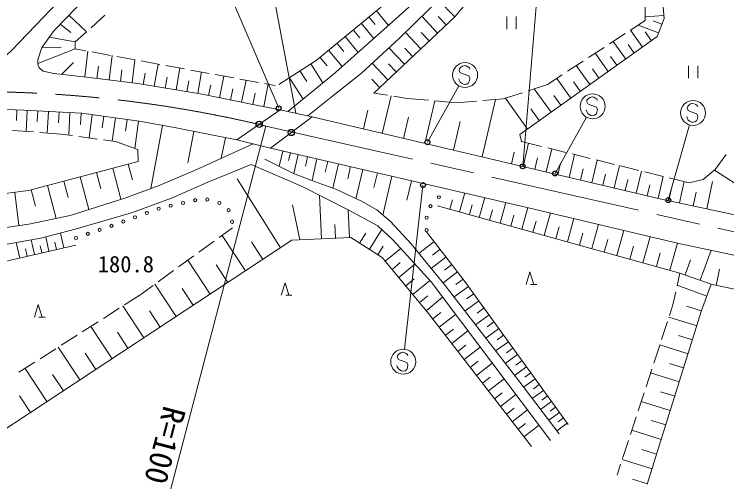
# Model space of a CAD drawing. Units: millimetres at full size, sheet at 1:1000; details may follow other scales. Extents: x 40000 to 680000, y 20000 to 380000.
# Drawn here: x 381693 to 438591, y 245827 to 283724 of the extents above; entities that cross this region are included whole.
import ezdxf
from ezdxf.enums import TextEntityAlignment as Align

# ---------------------------------------------------------------- set-up
doc = ezdxf.new("R2010")
doc.units = ezdxf.units.MM
doc.header["$LTSCALE"] = 1000
doc.header["$PDMODE"] = 32
doc.header["$PDSIZE"] = 500
doc.linetypes.add('CHAIN', pattern=[18.5, 12, -1.5, 3.5, -1.5])
for name, color, linetype, lineweight in [('M-BGD', 7, 'Continuous', 13), ('M-BMK', 2, 'CHAIN', 13), ('M-STR-HTXT', 7, 'Continuous', 13), ('M-STR-STR1', 1, 'Continuous', 13), ('M-STR-STRC', 7, 'Continuous', 13)]:
    doc.layers.add(name, color=color, linetype=linetype, lineweight=lineweight)
doc.layers.add('M-OTRS', color=6, linetype='Continuous')
doc.styles.add('ＭＳ ゴシック', font='')
doc.styles.get('ＭＳ ゴシック').set_extended_font_data('MS Gothic')

msp = doc.modelspace()

# ---------------------------------------------------------------- linework, layer by layer
at = {"layer": 'M-BGD'}
for p, q in [((416874, 283515), (415583, 284887)), ((410617, 284009), (411590, 282828)), ((432082, 284298), (432082, 283225)), ((386056, 283647), (387453, 282309)), ((388939, 283643), (387823, 282641)), ((410004, 283505), (410509, 282892)), ((415502, 282224), (414240, 283565)), ((416188, 282869), (415543, 283556)), ((421033, 283532), (421033, 282532)), ((421783, 282532), (421783, 283532)), ((433565, 283636), (432082, 283515)), ((385362, 282921), (386224, 282279)), ((409391, 283000), (410400, 281774)), ((432082, 283225), (430896, 282449)), ((433139, 282231), (431513, 282853)), ((433405, 282926), (432710, 283191)), ((387450, 282307), (386564, 281511)), ((408755, 282477), (409279, 281841)), ((414160, 280963), (412928, 282274)), ((414831, 281593), (414200, 282264)), ((431866, 281108), (430905, 282455)), ((432575, 281614), (432069, 282322)), ((384472, 281887), (386564, 281511)), ((408120, 281954), (409166, 280682)), ((430477, 282175), (429222, 281354)), ((383907, 281061), (385429, 281095)), ((386564, 281511), (386564, 280958)), ((407460, 281411), (408003, 280751)), ((428803, 281081), (427548, 280260)), ((430520, 280147), (429519, 281549)), ((431193, 280628), (430712, 281301)), ((383564, 279783), (386564, 280958)), ((386564, 280958), (387415, 280802)), ((387325, 278719), (387563, 280775)), ((387907, 280712), (389382, 280442)), ((406800, 280868), (407886, 279548)), ((412850, 279730), (411613, 281045)), ((413505, 280346), (412889, 281002)), ((429118, 279147), (428077, 280606)), ((389266, 278479), (389507, 280419)), ((389874, 280352), (391349, 280081)), ((391100, 278251), (391328, 280085)), ((391841, 279991), (393317, 279721)), ((406101, 280293), (406676, 279594)), ((427129, 279986), (425874, 279165)), ((429819, 279647), (429319, 280348)), ((385495, 278931), (386416, 279866)), ((388296, 278600), (388416, 279570)), ((392878, 277972), (393175, 279747)), ((393809, 279631), (395284, 279361)), ((394626, 277679), (394920, 279428)), ((405368, 279765), (406348, 278244)), ((411535, 278494), (410287, 279821)), ((412192, 279112), (411574, 279769)), ((427659, 278106), (426576, 279624)), ((435525, 279608), (435525, 278608)), ((436275, 278608), (436275, 279608)), ((390183, 278365), (390297, 279282)), ((391990, 278121), (392139, 279008)), ((395776, 279271), (397251, 279001)), ((396349, 277390), (396638, 279113)), ((397743, 278910), (399219, 278640)), ((404512, 279213), (405064, 278357)), ((425455, 278892), (424269, 278116)), ((428389, 278626), (427868, 279356)), ((393752, 277826), (393899, 278700)), ((395488, 277535), (395632, 278396)), ((398083, 277052), (398432, 278784)), ((399710, 278550), (401186, 278280)), ((399846, 276697), (400201, 278460)), ((403656, 278661), (404759, 276949)), ((410871, 277870), (410247, 278533)), ((426141, 277022), (425013, 278602)), ((426900, 277564), (426358, 278323)), ((397217, 277227), (397392, 278093)), ((398965, 276875), (399142, 277756)), ((401635, 276344), (401979, 278135)), ((401678, 278190), (402529, 278034)), ((424269, 278116), (422746, 277615)), ((424561, 275894), (423221, 277771)), ((400740, 276517), (400920, 277411)), ((411487, 277254), (410403, 277429)), ((411077, 274207), (411782, 277207)), ((413064, 277000), (411980, 277175)), ((422271, 277458), (420749, 276957)), ((425351, 276458), (424787, 277248)), ((414769, 276850), (413064, 277000)), ((414474, 273408), (415273, 276806)), ((416971, 276656), (415267, 276806)), ((418611, 276787), (416971, 276656)), ((419049, 272332), (420125, 276907)), ((420749, 276957), (419109, 276826)), ((422684, 274555), (420928, 277016)), ((381904, 276083), (381870, 275249)), ((382737, 276045), (382647, 274364)), ((383578, 276000), (383533, 275160)), ((409577, 274560), (409930, 276060)), ((423622, 275225), (422953, 276163)), ((384419, 275955), (384327, 274238)), ((385277, 275910), (385231, 275051)), ((386136, 275864), (386040, 274070)), ((387032, 275816), (386984, 274919)), ((387922, 275697), (387672, 273846)), ((388848, 275571), (388722, 274646)), ((389773, 275446), (389521, 273592)), ((412775, 273808), (413175, 275506)), ((390699, 275320), (390574, 274393)), ((391626, 275195), (391329, 273007)), ((393530, 274847), (392605, 269810)), ((416762, 272870), (417300, 275158)), ((383231, 274320), (381563, 274445)), ((385398, 274158), (383730, 274283)), ((396044, 274364), (395545, 271852)), ((386349, 274028), (385398, 274158)), ((388331, 273756), (386844, 273960)), ((389777, 273557), (388826, 273688)), ((398556, 273865), (398228, 272217)), ((422208, 273565), (422080, 274124)), ((391551, 272928), (389777, 273557)), ((423808, 273171), (422208, 273565)), ((422330, 271560), (422769, 273427)), ((403137, 272800), (402856, 271580)), ((403747, 272660), (403607, 272050)), ((421397, 271780), (421616, 272713)), ((424176, 271126), (424611, 272973)), ((425750, 272691), (424294, 273051)), ((427692, 272212), (426236, 272572)), ((404357, 272519), (404009, 271007)), ((405113, 272345), (404939, 271589)), ((405869, 272170), (405472, 270448)), ((423253, 271343), (423470, 272266)), ((426003, 270696), (426433, 272523)), ((427810, 270272), (428235, 272078)), ((429634, 271733), (428177, 272092)), ((438545, 272527), (437663, 271333)), ((389558, 271420), (390214, 268945)), ((390796, 271747), (391123, 270510)), ((406731, 271972), (406532, 271111)), ((407592, 271773), (407147, 269843)), ((408557, 271551), (408335, 270586)), ((425090, 270911), (425304, 271825)), ((429597, 269851), (430017, 271638)), ((431575, 271254), (430119, 271613)), ((388257, 271075), (388602, 269774)), ((409522, 271328), (408984, 268994)), ((410689, 271059), (410420, 269892)), ((426906, 270484), (427119, 271387)), ((428703, 270061), (428913, 270955)), ((431364, 269435), (431780, 271203)), ((433517, 270775), (432061, 271134)), ((437663, 271333), (436719, 270517)), ((439350, 270158), (437604, 271282)), ((385647, 270384), (385993, 269075)), ((386956, 270731), (387645, 268128)), ((402943, 265064), (399484, 270573)), ((411857, 270790), (411139, 267677)), ((413413, 270432), (413054, 268875)), ((430481, 269643), (430688, 270527)), ((433113, 269024), (433524, 270773)), ((435602, 270260), (434003, 270655)), ((434819, 268657), (435183, 270363)), ((436719, 270517), (435602, 270260)), ((436992, 268193), (437457, 270367)), ((384338, 270038), (385031, 267420)), ((432239, 269230), (432444, 270104)), ((381728, 269496), (382068, 266847)), ((383047, 269696), (383389, 268405)), ((406237, 265777), (406079, 269251)), ((417243, 267937), (417663, 269452)), ((433966, 268839), (434148, 269692)), ((435906, 268425), (436138, 269512)), ((416486, 268147), (416696, 268905)), ((418827, 267498), (419266, 269082)), ((420484, 267039), (420943, 268696)), ((404500, 265698), (403901, 268505)), ((408461, 265878), (408360, 268102)), ((418035, 267718), (418255, 268510)), ((419655, 267269), (419885, 268097)), ((422214, 266560), (422694, 268290)), ((421349, 266800), (421589, 267665)), ((424009, 266062), (424507, 267857)), ((407349, 265828), (407299, 266940)), ((423112, 266311), (423361, 267209)), ((425872, 265546), (426388, 267408)), ((427804, 265010), (428340, 266943)), ((398052, 265886), (399129, 266666)), ((410054, 264949), (411055, 266523)), ((424941, 265804), (425199, 266735)), ((429809, 264455), (430365, 266459)), ((384467, 264790), (384202, 265937)), ((385647, 265062), (385375, 266242)), ((400164, 263234), (398300, 266066)), ((409267, 265449), (409768, 266236)), ((426838, 265278), (427106, 266244)), ((428807, 264732), (429085, 265735)), ((431889, 263878), (432466, 265958)), ((382143, 264255), (381858, 265493)), ((383320, 264526), (383049, 265702)), ((383893, 264658), (383761, 265231)), ((385057, 264926), (384921, 265516)), ((396433, 264712), (397647, 265592)), ((401554, 264149), (400639, 265539)), ((410730, 264519), (411160, 265195)), ((415237, 265563), (414012, 264619)), ((430849, 264166), (431138, 265206)), ((434047, 263280), (434646, 265438)), ((382731, 264390), (382596, 264978)), ((411325, 263997), (412559, 265018)), ((415709, 264950), (415096, 264478)), ((432968, 263579), (433267, 264658)), ((436467, 262473), (437336, 264873)), ((394813, 263538), (396028, 264419)), ((397333, 261370), (395552, 264074)), ((416181, 264338), (414992, 263422)), ((435267, 262907), (435701, 264107)), ((398749, 262302), (397817, 263718)), ((411859, 263350), (412506, 263885)), ((412394, 262704), (413687, 263773)), ((416639, 263744), (416044, 263286)), ((393194, 262364), (394408, 263245)), ((417097, 263150), (415944, 262261)), ((422578, 262151), (422878, 263151)), ((422878, 263151), (423178, 262151)), ((434631, 262033), (434857, 263056)), ((437736, 262070), (438017, 263375)), ((412954, 262027), (413631, 262587)), ((413514, 261350), (414868, 262469)), ((417541, 262573), (416964, 262129)), ((391712, 261290), (392789, 262071)), ((394629, 259589), (392928, 262172)), ((395981, 260480), (395091, 261832)), ((403018, 261282), (403318, 262282)), ((403318, 262282), (403618, 261282)), ((417969, 261985), (416811, 261149)), ((423428, 262151), (422928, 262151)), ((437002, 261216), (434642, 262082)), ((390496, 260513), (391712, 261290)), ((403868, 261282), (403368, 261282)), ((414054, 260696), (414708, 261236)), ((418387, 261405), (417807, 260988)), ((434298, 260523), (434524, 261545)), ((414595, 260043), (415902, 261123)), ((418804, 260826), (417683, 260018)), ((383314, 259543), (383614, 260543)), ((383614, 260543), (383914, 259543)), ((388811, 259436), (390075, 260244)), ((392047, 257889), (390371, 260433)), ((393338, 258739), (392487, 260030)), ((419209, 260266), (418648, 259861)), ((434014, 259657), (434298, 260523)), ((436569, 260035), (435369, 260411)), ((384164, 259543), (383664, 259543)), ((415111, 259390), (415769, 259899)), ((415620, 258732), (416936, 259751)), ((419613, 259705), (418527, 258922)), ((436194, 258836), (433973, 259530)), ((387126, 258359), (388390, 259167)), ((420004, 259162), (419462, 258771)), ((433391, 257757), (433859, 259182)), ((389502, 256213), (387804, 258792)), ((390774, 257051), (389937, 258323)), ((416123, 258083), (416773, 258585)), ((416626, 257433), (417925, 258439)), ((420396, 258619), (419345, 257861)), ((385441, 257282), (386705, 258090)), ((420775, 258094), (420249, 257715)), ((435847, 257725), (434736, 258073)), ((417122, 256792), (417764, 257288)), ((421154, 257568), (420136, 256834)), ((432768, 255856), (433235, 257282)), ((435499, 256615), (433247, 257319)), ((383755, 256205), (385019, 257013)), ((386923, 254514), (385201, 257129)), ((388212, 255364), (387363, 256653)), ((417619, 256151), (418901, 257143)), ((421521, 257059), (421012, 256692)), ((421888, 256550), (420903, 255840)), ((422243, 256058), (421751, 255702)), ((382070, 255128), (383334, 255936)), ((418109, 255517), (418742, 256008)), ((418599, 254884), (419865, 255865)), ((422599, 255565), (421645, 254877)), ((435147, 255489), (434021, 255841)), ((384308, 252793), (382563, 255443)), ((385615, 253653), (384755, 254961)), ((422943, 255088), (422466, 254744)), ((432144, 253956), (432612, 255381)), ((434795, 254363), (432512, 255077)), ((419083, 254260), (419708, 254743)), ((419567, 253635), (420816, 254602)), ((423287, 254611), (422361, 253943)), ((423620, 254148), (423157, 253814)), ((382983, 251920), (382110, 253245)), ((420044, 253018), (420661, 253495)), ((420522, 252401), (421756, 253356)), ((423954, 253685), (423054, 253036)), ((424279, 253235), (423829, 252910)), ((431521, 252056), (431988, 253481)), ((434438, 253221), (433296, 253578)), ((424604, 252784), (423728, 252153)), ((434081, 252079), (431766, 252803)), ((420993, 251792), (421602, 252263)), ((421465, 251183), (422683, 252126)), ((424920, 252346), (424482, 252031)), ((425236, 251908), (424384, 251294)), ((430897, 250155), (431365, 251581)), ((421930, 250581), (422532, 251047)), ((425850, 251056), (425021, 250458)), ((425543, 251482), (425117, 251175)), ((433719, 250922), (432562, 251284)), ((422396, 249980), (423598, 250911)), ((433357, 249764), (431010, 250498)), ((430274, 248255), (430741, 249680)), ((432990, 248590), (431816, 248957)), ((432623, 247417), (430243, 248161)), ((429834, 246914), (430118, 247780)), ((432251, 246226), (431061, 246599))]:
    msp.add_line(p, q, dxfattribs=at)
for points in [[(403543, 275958), (407158, 278903), (411909, 283110), (415086, 286030), (417948, 289178), (421096, 292956), (425847, 298851), (428594, 302314), (432000, 306464), (433774, 308296), (435835, 310042), (439470, 312217)], [(405128, 275603), (407000, 277098), (409423, 279025), (412447, 281801), (416053, 285350), (419001, 288412), (421835, 291932), (424324, 295252), (427902, 299803), (429991, 302521), (431823, 304668), (433655, 306671), (434857, 307816), (436087, 308532), (439808, 310764)], [(402815, 278120), (405791, 280037), (414120, 286892), (420130, 293288), (425840, 301531), (430093, 308307)], [(422080, 274124), (433027, 281937), (433585, 283396), (433456, 284985), (430666, 288977), (427403, 294687)], [(410403, 277429), (416885, 283525), (420835, 288247), (425037, 293127)], [(349321, 278150), (357338, 278600), (365925, 278845), (372690, 279055), (377130, 279254), (379000, 279332), (380028, 279612), (380666, 280079), (381492, 280843), (385870, 285423), (389835, 289395), (393293, 292690)], [(394750, 292249), (390590, 288362), (387506, 285161), (384889, 282427), (383907, 281061), (383564, 280085), (383564, 279732), (383679, 279441), (384011, 279171), (384852, 279005), (387459, 278704), (391551, 278195), (396692, 277333), (400867, 276491), (402919, 276098)], [(308622, 257444), (310118, 258122), (313319, 260085), (320213, 264688), (324302, 267445), (326055, 268544), (328882, 270039), (331874, 271278), (334724, 272306), (337856, 273077), (340940, 273755), (344843, 274292), (348325, 274549), (359915, 275297), (368398, 275928), (375274, 276235), (378989, 276200), (382459, 276060), (387051, 275815), (391663, 275190), (394622, 274646), (399476, 273682)], [(405474, 275525), (433244, 268993), (439484, 267661)], [(359841, 273672), (360327, 272727), (366166, 270323), (370802, 269179), (377012, 268892), (382822, 269636), (391580, 271955), (391551, 272928)], [(364675, 266768), (370607, 266185), (373182, 266109), (375586, 266185), (377742, 266338), (380108, 266548), (382856, 266968), (386157, 267654), (390535, 269047), (393254, 270049), (396088, 271251), (400773, 273365)], [(402163, 273025), (422426, 268354), (434764, 265410), (440303, 264253)], [(401692, 272162), (403982, 271017), (405375, 270483), (407435, 269739), (409420, 268785), (410641, 268098), (411747, 267163), (413350, 265427), (416117, 262050), (421984, 254437), (425218, 250201)], [(364913, 265956), (366232, 265693), (368675, 265063), (371384, 264453), (372491, 264395), (374542, 264376), (377089, 264662), (379894, 265149), (383815, 265836), (386562, 266551), (391055, 267868), (394261, 269041), (397151, 270301), (400614, 271732), (404678, 269957), (408370, 268097), (410717, 266838), (411948, 265693), (414981, 262344), (424526, 249680)], [(446619, 260164), (437346, 262154), (434857, 263056), (415495, 268422)], [(414627, 266355), (417599, 262498), (425927, 250950)], [(411074, 264301), (408584, 265884), (403861, 265669), (379220, 249442)], [(373113, 261680), (375689, 262768), (386622, 265286)], [(411074, 264301), (414766, 259836), (423008, 249189)], [(437346, 262154), (436574, 260051), (432238, 246184)]]:
    msp.add_lwpolyline(points, dxfattribs=at)
at = {"layer": 'M-BGD', "lineweight": 25}
for centre in [(402809, 276211), (414690, 273505), (422294, 271577), (424876, 271008), (414334, 270075), (433926, 268877)]:
    msp.add_circle(centre, 200, dxfattribs=at)
at = {"layer": 'M-BGD'}
for centre in [(415598, 269109), (395165, 268654), (396140, 268877), (397110, 268929), (398072, 268657), (393218, 268198), (394191, 268430), (398810, 268073), (414929, 268395), (391340, 267512), (392279, 267855), (414627, 267480), (389459, 266830), (390400, 267169), (399088, 267145), (387567, 266183), (388513, 266507), (414627, 266480), (386621, 265859)]:
    msp.add_circle(centre, 125, dxfattribs=at)
for points, knots in [([(313494, 281027), (315818, 280908), (316454, 280860), (318346, 280684), (321023, 280434), (322483, 279871), (325171, 279782), (327653, 279700), (329053, 279762), (331525, 279997), (334835, 280311), (336674, 280656), (339939, 281285), (343186, 281910), (344937, 282578), (348182, 283217), (350394, 283652), (351653, 283801), (353891, 284075), (357264, 284488), (359173, 284530), (362563, 284762), (364903, 284922), (366240, 284753), (368559, 285105), (370234, 285360), (371165, 285609), (372766, 286164), (374969, 286929), (376116, 287587), (378204, 288626), (381335, 290183), (382357, 290893), (385931, 293148)], [0, 0, 0, 0, 1, 1, 1, 2, 2, 2, 3, 3, 3, 4, 4, 4, 5, 5, 5, 6, 6, 6, 7, 7, 7, 8, 8, 8, 9, 9, 9, 10, 10, 10, 11, 11, 11, 11]), ([(225199, 292432), (227322, 291527), (227877, 291284), (229578, 290515), (231787, 289515), (232981, 288861), (235187, 287853), (237405, 286840), (238628, 286217), (240911, 285363), (243461, 284409), (244945, 284031), (247551, 283245), (249912, 282533), (251232, 282120), (253618, 281499), (256576, 280730), (258269, 280447), (261231, 279696), (263829, 279038), (265258, 278572), (267842, 277865), (271507, 276861), (273550, 276262), (277230, 275317), (279872, 274639), (281347, 274236), (284013, 273658), (286615, 273093), (288091, 272829), (290738, 272541), (291818, 272424), (292428, 272403), (293514, 272370), (295067, 272322), (295943, 272218), (297492, 272341), (299379, 272491), (300402, 272848), (302272, 273142), (303599, 273352), (304339, 273514), (305678, 273629), (307805, 273811), (309016, 273487), (311144, 273658), (312839, 273793), (313791, 273882), (315466, 274173), (319013, 274789), (320980, 275249), (324481, 276090), (326972, 276689), (328368, 277027), (330834, 277722), (333922, 278591), (335593, 279290), (338705, 280068), (340970, 280635), (342259, 280891), (344572, 281213), (346940, 281543), (348282, 281615), (350668, 281757), (354653, 281994), (356900, 281802), (360885, 282043), (364415, 282256), (366391, 282440), (369900, 282873), (372148, 283150), (373435, 283211), (375624, 283789), (377589, 284308), (378621, 284843), (380461, 285706), (382509, 286667), (383605, 287319), (385527, 288511), (388008, 290051), (388817, 290740), (391566, 292919)], [0, 0, 0, 0, 1, 1, 1, 2, 2, 2, 3, 3, 3, 4, 4, 4, 5, 5, 5, 6, 6, 6, 7, 7, 7, 8, 8, 8, 9, 9, 9, 10, 10, 10, 11, 11, 11, 12, 12, 12, 13, 13, 13, 14, 14, 14, 15, 15, 15, 16, 16, 16, 17, 17, 17, 18, 18, 18, 19, 19, 19, 20, 20, 20, 21, 21, 21, 22, 22, 22, 23, 23, 23, 24, 24, 24, 25, 25, 25, 26, 26, 26, 27, 27, 27, 27])]:
    msp.add_open_spline(points, degree=3, knots=knots, dxfattribs=at)
at = {"layer": 'M-BMK'}
msp.add_line((401785, 274797), (442241, 265648), dxfattribs=at)
msp.add_arc((378513, 177543), 100000, 76.54268, 91.57951, dxfattribs=at)
at = {"layer": 'M-OTRS'}
for p in [(401252, 274928), (403827, 274281)]:
    msp.add_point(p, dxfattribs=at)
at = {"layer": 'M-STR-HTXT'}
for p, q in [((395000, 325000), (404170, 275817)), ((401785, 274797), (394191, 245827))]:
    msp.add_line(p, q, dxfattribs=at)
at = {"layer": 'M-STR-STR1'}
for p, q in [((399476, 273682), (402919, 276098)), ((402919, 276098), (405474, 275525)), ((402163, 273025), (405474, 275525)), ((399476, 273682), (402163, 273025))]:
    msp.add_line(p, q, dxfattribs=at)
at = {"layer": 'M-STR-STRC'}
for p, q in [((422294, 271577), (425823, 314007)), ((402809, 276211), (391711, 302174)), ((417367, 279492), (417239, 279353)), ((417499, 279585), (417367, 279492)), ((417665, 279618), (417499, 279585)), ((417780, 279602), (417665, 279618)), ((417925, 279529), (417780, 279602)), ((418035, 279455), (417925, 279529)), ((418069, 279343), (418035, 279455)), ((417239, 279353), (417223, 279239)), ((417223, 279239), (417309, 279057)), ((417309, 279057), (417460, 278984)), ((417460, 278984), (417992, 278795)), ((417225, 278465), (417186, 278575)), ((417309, 278287), (417225, 278465)), ((417413, 278213), (417309, 278287)), ((417971, 278246), (417847, 278150)), ((418042, 278395), (417971, 278246)), ((417992, 278795), (418072, 278623)), ((418072, 278623), (418042, 278395)), ((414690, 273505), (417207, 277994)), ((417559, 278138), (417413, 278213)), ((417679, 278121), (417559, 278138)), ((417847, 278150), (417679, 278121)), ((427850, 277121), (427684, 277088)), ((427966, 277105), (427850, 277121)), ((428110, 277032), (427966, 277105)), ((427424, 276856), (427408, 276742)), ((427408, 276742), (427494, 276560)), ((427553, 276995), (427424, 276856)), ((427494, 276560), (427645, 276487)), ((427684, 277088), (427553, 276995)), ((428220, 276958), (428110, 277032)), ((428254, 276846), (428220, 276958)), ((435703, 276559), (435572, 276466)), ((435869, 276592), (435703, 276559)), ((435985, 276576), (435869, 276592)), ((436129, 276503), (435985, 276576)), ((427411, 275968), (427372, 276078)), ((427495, 275790), (427411, 275968)), ((427645, 276487), (428177, 276298)), ((428177, 276298), (428257, 276126)), ((428257, 276126), (428228, 275898)), ((435444, 276327), (435428, 276214)), ((435428, 276214), (435513, 276031)), ((435572, 276466), (435444, 276327)), ((435513, 276031), (435664, 275958)), ((435664, 275958), (436197, 275769)), ((436239, 276429), (436129, 276503)), ((436274, 276317), (436239, 276429)), ((424876, 271008), (427393, 275497)), ((427598, 275716), (427495, 275790)), ((427744, 275641), (427598, 275716)), ((427864, 275624), (427744, 275641)), ((428032, 275653), (427864, 275624)), ((428157, 275749), (428032, 275653)), ((428228, 275898), (428157, 275749)), ((435430, 275439), (435391, 275549)), ((435514, 275261), (435430, 275439)), ((436197, 275769), (436277, 275597)), ((436277, 275597), (436247, 275369)), ((433926, 268877), (435628, 274879)), ((435617, 275188), (435514, 275261)), ((435764, 275113), (435617, 275188)), ((435884, 275096), (435764, 275113)), ((436051, 275124), (435884, 275096)), ((436176, 275220), (436051, 275124)), ((436247, 275369), (436176, 275220)), ((414334, 270075), (412867, 256967)), ((412558, 256691), (412427, 256598)), ((412724, 256724), (412558, 256691)), ((412839, 256708), (412724, 256724)), ((412984, 256635), (412839, 256708)), ((413094, 256561), (412984, 256635)), ((412298, 256459), (412282, 256346)), ((412282, 256346), (412368, 256163)), ((412427, 256598), (412298, 256459)), ((412368, 256163), (412519, 256090)), ((412519, 256090), (413051, 255901)), ((413128, 256449), (413094, 256561)), ((412284, 255571), (412245, 255681)), ((412369, 255393), (412284, 255571)), ((413101, 255501), (413031, 255352)), ((413051, 255901), (413131, 255729)), ((413131, 255729), (413101, 255501)), ((412472, 255320), (412369, 255393)), ((412618, 255245), (412472, 255320)), ((412738, 255228), (412618, 255245)), ((412906, 255256), (412738, 255228)), ((413031, 255352), (412906, 255256))]:
    msp.add_line(p, q, dxfattribs=at)
for centre in [(417696, 278867), (427882, 276370), (435901, 275841), (412756, 255973)]:
    msp.add_circle(centre, 1000, dxfattribs=at)

# ---------------------------------------------------------------- texts
at = {"layer": 'M-BGD', "style": 'ＭＳ ゴシック'}
msp.add_text('180.8', height=1320, dxfattribs=at).set_placement((390607, 263768), align=Align.MIDDLE_CENTER)
at = {"layer": 'M-STR-HTXT', "style": 'ＭＳ ゴシック'}
msp.add_text('R=100', height=1833, rotation=255.31, dxfattribs=at).set_placement((393109, 252686), align=Align.BOTTOM_LEFT)

doc.saveas('drawing.dxf')
